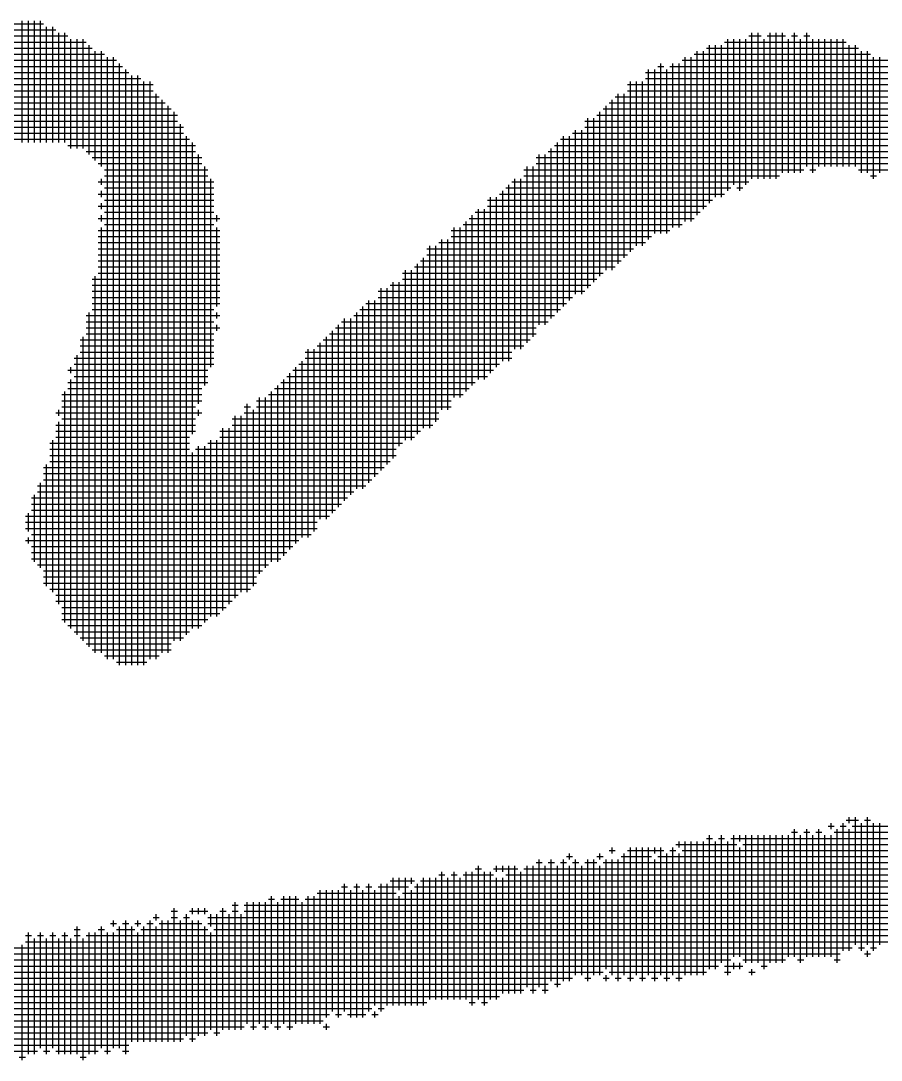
# Model space of a CAD drawing. Header units: feet. Extents: x 778950 to 1031250, y -253464 to -75264.
# Drawn here: x 938756.1 to 939157.2, y -245054.7 to -244569.9 of the extents above; entities that cross this region are included whole.
import ezdxf

# ---------------------------------------------------------------- set-up
doc = ezdxf.new("R2010")
doc.units = ezdxf.units.FT
doc.header["$LTSCALE"] = 3000
doc.header["$MEASUREMENT"] = 0
doc.layers.add('CX-MISC', color=2, linetype='CONTINUOUS')

msp = doc.modelspace()

# ---------------------------------------------------------------- linework, layer by layer
at = {"layer": 'CX-MISC'}
for p, q in [((938724.2, -244571.36, 7362.78), (938766.72, -244571.36, 7362.78)), ((938756.8, -244626.64, 7362.78), (938756.8, -244569.94, 7362.78)), ((938759.63, -244626.64, 7362.78), (938759.63, -244569.94, 7362.78)), ((938762.47, -244626.64, 7362.78), (938762.47, -244569.94, 7362.78)), ((938765.3, -244626.64, 7362.78), (938765.3, -244569.94, 7362.78)), ((938768.14, -244626.64, 7362.78), (938768.14, -244572.78, 7362.78)), ((938770.97, -244626.64, 7362.78), (938770.97, -244572.78, 7362.78)), ((938690.18, -244577.03, 7362.78), (938778.06, -244577.03, 7362.78)), ((938701.52, -244574.2, 7362.78), (938772.39, -244574.2, 7362.78)), ((938773.81, -244626.64, 7362.78), (938773.81, -244575.61, 7362.78)), ((938776.64, -244626.64, 7362.78), (938776.64, -244575.61, 7362.78)), ((938779.48, -244629.48, 7362.78), (938779.48, -244578.45, 7362.78)), ((938782.31, -244629.48, 7362.78), (938782.31, -244578.45, 7362.78)), ((938785.15, -244629.48, 7362.78), (938785.15, -244578.45, 7362.78)), ((939085.66, -244649.32, 7362.78), (939085.66, -244578.45, 7362.78)), ((939088.49, -244646.49, 7362.78), (939088.49, -244578.45, 7362.78)), ((939091.33, -244649.32, 7362.78), (939091.33, -244578.45, 7362.78)), ((939094.16, -244646.49, 7362.78), (939094.16, -244578.45, 7362.78)), ((939095.58, -244577.03, 7362.78), (939101.25, -244577.03, 7362.78)), ((939097, -244643.65, 7362.78), (939097, -244575.61, 7362.78)), ((939099.83, -244643.65, 7362.78), (939099.83, -244575.61, 7362.78)), ((939102.67, -244643.65, 7362.78), (939102.67, -244578.45, 7362.78)), ((939104.09, -244577.03, 7362.78), (939112.59, -244577.03, 7362.78)), ((939105.5, -244643.65, 7362.78), (939105.5, -244575.61, 7362.78)), ((939108.34, -244643.65, 7362.78), (939108.34, -244575.61, 7362.78)), ((939111.17, -244640.82, 7362.78), (939111.17, -244575.61, 7362.78)), ((939114.01, -244640.82, 7362.78), (939114.01, -244578.45, 7362.78)), ((939115.43, -244577.03, 7362.78), (939118.26, -244577.03, 7362.78)), ((939116.84, -244640.82, 7362.78), (939116.84, -244575.61, 7362.78)), ((939119.68, -244640.82, 7362.78), (939119.68, -244578.45, 7362.78)), ((939121.1, -244577.03, 7362.78), (939123.93, -244577.03, 7362.78)), ((939122.51, -244637.98, 7362.78), (939122.51, -244575.61, 7362.78)), ((939125.35, -244640.82, 7362.78), (939125.35, -244578.45, 7362.78)), ((939128.18, -244637.98, 7362.78), (939128.18, -244578.45, 7362.78)), ((939131.02, -244637.98, 7362.78), (939131.02, -244578.45, 7362.78)), ((939133.85, -244637.98, 7362.78), (939133.85, -244578.45, 7362.78)), ((939136.69, -244637.98, 7362.78), (939136.69, -244578.45, 7362.78)), ((939139.52, -244637.98, 7362.78), (939139.52, -244578.45, 7362.78)), ((938667.5, -244582.7, 7362.78), (938789.4, -244582.7, 7362.78)), ((938681.67, -244579.87, 7362.78), (938786.57, -244579.87, 7362.78)), ((938787.98, -244632.31, 7362.78), (938787.98, -244581.28, 7362.78)), ((939075.74, -244582.7, 7362.78), (939146.61, -244582.7, 7362.78)), ((939077.15, -244654.99, 7362.78), (939077.15, -244581.28, 7362.78)), ((939079.99, -244652.16, 7362.78), (939079.99, -244581.28, 7362.78)), ((939082.82, -244652.16, 7362.78), (939082.82, -244581.28, 7362.78)), ((939084.24, -244579.87, 7362.78), (939140.94, -244579.87, 7362.78)), ((939142.36, -244637.98, 7362.78), (939142.36, -244581.28, 7362.78)), ((939145.19, -244637.98, 7362.78), (939145.19, -244581.28, 7362.78)), ((938656.16, -244588.37, 7362.78), (938800.74, -244588.37, 7362.78)), ((938661.83, -244585.54, 7362.78), (938795.07, -244585.54, 7362.78)), ((938790.82, -244635.15, 7362.78), (938790.82, -244584.12, 7362.78)), ((938793.65, -244637.98, 7362.78), (938793.65, -244584.12, 7362.78)), ((938796.49, -244867.62, 7362.78), (938796.49, -244586.95, 7362.78)), ((938799.32, -244867.62, 7362.78), (938799.32, -244586.95, 7362.78)), ((939064.4, -244588.37, 7362.78), (939160.79, -244588.37, 7362.78)), ((939065.81, -244663.5, 7362.78), (939065.81, -244586.95, 7362.78)), ((939068.65, -244663.5, 7362.78), (939068.65, -244586.95, 7362.78)), ((939070.07, -244585.54, 7362.78), (939152.28, -244585.54, 7362.78)), ((939071.48, -244660.66, 7362.78), (939071.48, -244584.12, 7362.78)), ((939074.32, -244657.83, 7362.78), (939074.32, -244584.12, 7362.78)), ((939148.03, -244640.82, 7362.78), (939148.03, -244584.12, 7362.78)), ((939150.86, -244640.82, 7362.78), (939150.86, -244584.12, 7362.78)), ((939153.7, -244643.65, 7362.78), (939153.7, -244586.95, 7362.78)), ((939156.53, -244640.82, 7362.78), (939156.53, -244586.95, 7362.78)), ((938650.49, -244591.21, 7362.78), (938803.58, -244591.21, 7362.78)), ((938802.16, -244870.45, 7362.78), (938802.16, -244589.79, 7362.78)), ((938804.99, -244870.45, 7362.78), (938804.99, -244592.62, 7362.78)), ((939048.8, -244672, 7362.78), (939048.8, -244592.62, 7362.78)), ((939051.64, -244669.17, 7362.78), (939051.64, -244592.62, 7362.78)), ((939053.06, -244591.21, 7362.78), (939055.89, -244591.21, 7362.78)), ((939054.47, -244669.17, 7362.78), (939054.47, -244589.79, 7362.78)), ((939057.31, -244669.17, 7362.78), (939057.31, -244592.62, 7362.78)), ((939058.73, -244591.21, 7362.78), (939166.46, -244591.21, 7362.78)), ((939060.14, -244666.33, 7362.78), (939060.14, -244589.79, 7362.78)), ((939062.98, -244666.33, 7362.78), (939062.98, -244589.79, 7362.78)), ((938639.15, -244596.88, 7362.78), (938812.08, -244596.88, 7362.78)), ((938644.82, -244594.04, 7362.78), (938806.41, -244594.04, 7362.78)), ((938807.83, -244870.45, 7362.78), (938807.83, -244595.46, 7362.78)), ((938810.66, -244870.45, 7362.78), (938810.66, -244595.46, 7362.78)), ((939047.39, -244594.04, 7362.78), (939169.29, -244594.04, 7362.78)), ((939047.39, -244596.88, 7362.78), (939174.96, -244596.88, 7362.78)), ((938627.81, -244602.55, 7362.78), (938817.75, -244602.55, 7362.78)), ((938633.48, -244599.71, 7362.78), (938817.75, -244599.71, 7362.78)), ((938813.5, -244870.45, 7362.78), (938813.5, -244598.29, 7362.78)), ((938816.33, -244867.62, 7362.78), (938816.33, -244598.29, 7362.78)), ((939038.88, -244599.71, 7362.78), (939180.63, -244599.71, 7362.78)), ((939038.88, -244602.55, 7362.78), (939180.63, -244602.55, 7362.78)), ((939040.3, -244677.67, 7362.78), (939040.3, -244598.29, 7362.78)), ((939043.13, -244674.84, 7362.78), (939043.13, -244598.29, 7362.78)), ((939045.97, -244674.84, 7362.78), (939045.97, -244598.29, 7362.78)), ((938622.14, -244605.38, 7362.78), (938820.59, -244605.38, 7362.78)), ((938819.17, -244867.62, 7362.78), (938819.17, -244603.96, 7362.78)), ((938822, -244864.78, 7362.78), (938822, -244606.8, 7362.78)), ((939031.79, -244686.18, 7362.78), (939031.79, -244606.8, 7362.78)), ((939033.21, -244605.38, 7362.78), (939186.3, -244605.38, 7362.78)), ((939034.63, -244683.34, 7362.78), (939034.63, -244603.96, 7362.78)), ((939037.46, -244680.51, 7362.78), (939037.46, -244603.96, 7362.78)), ((938613.63, -244611.05, 7362.78), (938826.26, -244611.05, 7362.78)), ((938616.47, -244608.22, 7362.78), (938823.42, -244608.22, 7362.78)), ((938824.84, -244864.78, 7362.78), (938824.84, -244609.63, 7362.78)), ((938827.67, -244859.11, 7362.78), (938827.67, -244612.47, 7362.78)), ((939026.12, -244689.01, 7362.78), (939026.12, -244612.47, 7362.78)), ((939027.54, -244611.05, 7362.78), (939191.97, -244611.05, 7362.78)), ((939028.96, -244686.18, 7362.78), (939028.96, -244609.63, 7362.78)), ((939030.38, -244608.22, 7362.78), (939189.14, -244608.22, 7362.78)), ((938602.29, -244616.72, 7362.78), (938829.09, -244616.72, 7362.78)), ((938605.13, -244613.89, 7362.78), (938829.09, -244613.89, 7362.78)), ((939019.04, -244616.72, 7362.78), (939197.64, -244616.72, 7362.78)), ((939020.45, -244694.68, 7362.78), (939020.45, -244615.3, 7362.78)), ((939023.29, -244691.85, 7362.78), (939023.29, -244615.3, 7362.78)), ((939024.71, -244613.89, 7362.78), (939194.81, -244613.89, 7362.78)), ((938588.12, -244622.39, 7362.78), (938831.93, -244622.39, 7362.78)), ((938593.79, -244619.56, 7362.78), (938831.93, -244619.56, 7362.78)), ((938830.51, -244859.11, 7362.78), (938830.51, -244618.14, 7362.78)), ((939013.37, -244622.39, 7362.78), (939203.31, -244622.39, 7362.78)), ((939014.78, -244697.52, 7362.78), (939014.78, -244620.97, 7362.78)), ((939017.62, -244697.52, 7362.78), (939017.62, -244620.97, 7362.78)), ((939019.04, -244619.56, 7362.78), (939197.64, -244619.56, 7362.78)), ((938582.45, -244625.23, 7362.78), (938834.76, -244625.23, 7362.78)), ((938833.34, -244856.28, 7362.78), (938833.34, -244623.81, 7362.78)), ((938836.18, -244762.72, 7362.78), (938836.18, -244626.64, 7362.78)), ((939006.28, -244706.02, 7362.78), (939006.28, -244626.64, 7362.78)), ((939007.7, -244625.23, 7362.78), (939203.31, -244625.23, 7362.78)), ((939009.11, -244703.19, 7362.78), (939009.11, -244623.81, 7362.78)), ((939011.95, -244700.35, 7362.78), (939011.95, -244623.81, 7362.78)), ((938778.06, -244628.06, 7362.78), (938837.6, -244628.06, 7362.78)), ((938786.57, -244630.9, 7362.78), (938837.6, -244630.9, 7362.78)), ((939002.03, -244630.9, 7362.78), (939208.98, -244630.9, 7362.78)), ((939003.44, -244708.86, 7362.78), (939003.44, -244629.48, 7362.78)), ((939004.86, -244628.06, 7362.78), (939206.15, -244628.06, 7362.78)), ((938789.4, -244633.73, 7362.78), (938840.43, -244633.73, 7362.78)), ((938792.24, -244636.57, 7362.78), (938840.43, -244636.57, 7362.78)), ((938839.01, -244748.55, 7362.78), (938839.01, -244632.31, 7362.78)), ((938996.36, -244633.73, 7362.78), (939208.98, -244633.73, 7362.78)), ((938996.36, -244636.57, 7362.78), (939211.82, -244636.57, 7362.78)), ((938997.77, -244711.69, 7362.78), (938997.77, -244632.31, 7362.78)), ((939000.61, -244711.69, 7362.78), (939000.61, -244632.31, 7362.78)), ((938795.07, -244639.4, 7362.78), (938843.27, -244639.4, 7362.78)), ((938841.85, -244740.04, 7362.78), (938841.85, -244637.98, 7362.78)), ((938990.69, -244639.4, 7362.78), (939121.1, -244639.4, 7362.78)), ((938992.1, -244720.2, 7362.78), (938992.1, -244637.98, 7362.78)), ((938994.94, -244717.36, 7362.78), (938994.94, -244637.98, 7362.78)), ((939123.93, -244639.4, 7362.78), (939126.77, -244639.4, 7362.78)), ((939146.61, -244639.4, 7362.78), (939214.65, -244639.4, 7362.78)), ((938792.24, -244645.07, 7362.78), (938846.1, -244645.07, 7362.78)), ((938793.65, -244646.49, 7362.78), (938793.65, -244643.65, 7362.78)), ((938795.07, -244642.24, 7362.78), (938843.27, -244642.24, 7362.78)), ((938844.68, -244731.54, 7362.78), (938844.68, -244643.65, 7362.78)), ((938983.6, -244728.7, 7362.78), (938983.6, -244646.49, 7362.78)), ((938985.02, -244645.07, 7362.78), (939095.58, -244645.07, 7362.78)), ((938986.43, -244723.03, 7362.78), (938986.43, -244643.65, 7362.78)), ((938989.27, -244723.03, 7362.78), (938989.27, -244643.65, 7362.78)), ((938990.69, -244642.24, 7362.78), (939109.76, -244642.24, 7362.78)), ((939152.28, -244642.24, 7362.78), (939155.12, -244642.24, 7362.78)), ((938792.24, -244650.74, 7362.78), (938846.1, -244650.74, 7362.78)), ((938793.65, -244652.16, 7362.78), (938793.65, -244649.32, 7362.78)), ((938795.07, -244647.91, 7362.78), (938846.1, -244647.91, 7362.78)), ((938979.35, -244650.74, 7362.78), (939084.24, -244650.74, 7362.78)), ((938980.76, -244728.7, 7362.78), (938980.76, -244649.32, 7362.78)), ((938982.18, -244647.91, 7362.78), (939087.08, -244647.91, 7362.78)), ((939089.91, -244647.91, 7362.78), (939092.75, -244647.91, 7362.78)), ((938792.24, -244656.41, 7362.78), (938846.1, -244656.41, 7362.78)), ((938793.65, -244657.83, 7362.78), (938793.65, -244654.99, 7362.78)), ((938795.07, -244653.58, 7362.78), (938846.1, -244653.58, 7362.78)), ((938973.68, -244653.58, 7362.78), (939078.57, -244653.58, 7362.78)), ((938973.68, -244656.41, 7362.78), (939075.74, -244656.41, 7362.78)), ((938975.09, -244734.37, 7362.78), (938975.09, -244652.16, 7362.78)), ((938977.93, -244731.54, 7362.78), (938977.93, -244652.16, 7362.78)), ((938793.65, -244663.5, 7362.78), (938793.65, -244660.66, 7362.78)), ((938795.07, -244659.25, 7362.78), (938846.1, -244659.25, 7362.78)), ((938847.52, -244663.5, 7362.78), (938847.52, -244660.66, 7362.78)), ((938966.59, -244740.04, 7362.78), (938966.59, -244660.66, 7362.78)), ((938968.01, -244659.25, 7362.78), (939072.9, -244659.25, 7362.78)), ((938969.42, -244737.21, 7362.78), (938969.42, -244657.83, 7362.78)), ((938972.26, -244737.21, 7362.78), (938972.26, -244657.83, 7362.78)), ((938792.24, -244662.08, 7362.78), (938848.94, -244662.08, 7362.78)), ((938795.07, -244664.92, 7362.78), (938846.1, -244664.92, 7362.78)), ((938962.34, -244664.92, 7362.78), (939064.4, -244664.92, 7362.78)), ((938963.75, -244742.88, 7362.78), (938963.75, -244663.5, 7362.78)), ((938965.17, -244662.08, 7362.78), (939070.07, -244662.08, 7362.78)), ((938792.24, -244667.75, 7362.78), (938848.94, -244667.75, 7362.78)), ((938792.24, -244670.59, 7362.78), (938848.94, -244670.59, 7362.78)), ((938793.65, -244864.78, 7362.78), (938793.65, -244666.33, 7362.78)), ((938847.52, -244703.19, 7362.78), (938847.52, -244666.33, 7362.78)), ((938956.67, -244667.75, 7362.78), (939058.73, -244667.75, 7362.78)), ((938956.67, -244670.59, 7362.78), (939050.22, -244670.59, 7362.78)), ((938958.08, -244745.71, 7362.78), (938958.08, -244666.33, 7362.78)), ((938960.92, -244745.71, 7362.78), (938960.92, -244666.33, 7362.78)), ((938792.24, -244673.42, 7362.78), (938848.94, -244673.42, 7362.78)), ((938946.74, -244759.89, 7362.78), (938946.74, -244674.84, 7362.78)), ((938949.58, -244757.05, 7362.78), (938949.58, -244674.84, 7362.78)), ((938951, -244673.42, 7362.78), (939047.39, -244673.42, 7362.78)), ((938952.41, -244751.38, 7362.78), (938952.41, -244672, 7362.78)), ((938955.25, -244751.38, 7362.78), (938955.25, -244672, 7362.78)), ((938792.24, -244676.26, 7362.78), (938848.94, -244676.26, 7362.78)), ((938792.24, -244679.09, 7362.78), (938848.94, -244679.09, 7362.78)), ((938943.91, -244759.89, 7362.78), (938943.91, -244680.51, 7362.78)), ((938945.33, -244676.26, 7362.78), (939041.72, -244676.26, 7362.78)), ((938945.33, -244679.09, 7362.78), (939038.88, -244679.09, 7362.78)), ((938792.24, -244681.93, 7362.78), (938848.94, -244681.93, 7362.78)), ((938792.24, -244684.76, 7362.78), (938848.94, -244684.76, 7362.78)), ((938939.66, -244684.76, 7362.78), (939033.21, -244684.76, 7362.78)), ((938941.07, -244762.72, 7362.78), (938941.07, -244683.34, 7362.78)), ((938942.49, -244681.93, 7362.78), (939036.05, -244681.93, 7362.78)), ((938790.82, -244864.78, 7362.78), (938790.82, -244689.01, 7362.78)), ((938792.24, -244687.6, 7362.78), (938848.94, -244687.6, 7362.78)), ((938933.99, -244687.6, 7362.78), (939027.54, -244687.6, 7362.78)), ((938935.4, -244765.56, 7362.78), (938935.4, -244686.18, 7362.78)), ((938938.24, -244765.56, 7362.78), (938938.24, -244686.18, 7362.78)), ((938789.4, -244690.43, 7362.78), (938848.94, -244690.43, 7362.78)), ((938789.4, -244693.27, 7362.78), (938848.94, -244693.27, 7362.78)), ((938924.06, -244779.73, 7362.78), (938924.06, -244694.68, 7362.78)), ((938926.9, -244776.9, 7362.78), (938926.9, -244694.68, 7362.78)), ((938928.32, -244693.27, 7362.78), (939021.87, -244693.27, 7362.78)), ((938929.73, -244774.06, 7362.78), (938929.73, -244691.85, 7362.78)), ((938932.57, -244768.39, 7362.78), (938932.57, -244691.85, 7362.78)), ((938933.99, -244690.43, 7362.78), (939024.71, -244690.43, 7362.78)), ((938789.4, -244696.1, 7362.78), (938848.94, -244696.1, 7362.78)), ((938789.4, -244698.94, 7362.78), (938848.94, -244698.94, 7362.78)), ((938922.65, -244696.1, 7362.78), (939019.04, -244696.1, 7362.78)), ((938922.65, -244698.94, 7362.78), (939013.37, -244698.94, 7362.78)), ((938789.4, -244701.77, 7362.78), (938848.94, -244701.77, 7362.78)), ((938789.4, -244704.61, 7362.78), (938846.1, -244704.61, 7362.78)), ((938914.14, -244704.61, 7362.78), (939007.7, -244704.61, 7362.78)), ((938915.56, -244788.24, 7362.78), (938915.56, -244703.19, 7362.78)), ((938916.98, -244701.77, 7362.78), (939010.53, -244701.77, 7362.78)), ((938918.39, -244785.4, 7362.78), (938918.39, -244700.35, 7362.78)), ((938921.23, -244782.57, 7362.78), (938921.23, -244700.35, 7362.78)), ((938786.57, -244707.44, 7362.78), (938848.94, -244707.44, 7362.78)), ((938787.98, -244861.95, 7362.78), (938787.98, -244706.02, 7362.78)), ((938847.52, -244708.86, 7362.78), (938847.52, -244706.02, 7362.78)), ((938907.05, -244793.91, 7362.78), (938907.05, -244708.86, 7362.78)), ((938909.89, -244791.07, 7362.78), (938909.89, -244708.86, 7362.78)), ((938911.31, -244707.44, 7362.78), (939004.86, -244707.44, 7362.78)), ((938912.72, -244788.24, 7362.78), (938912.72, -244706.02, 7362.78)), ((938786.57, -244710.28, 7362.78), (938846.1, -244710.28, 7362.78)), ((938786.57, -244713.11, 7362.78), (938848.94, -244713.11, 7362.78)), ((938847.52, -244714.53, 7362.78), (938847.52, -244711.69, 7362.78)), ((938901.38, -244799.58, 7362.78), (938901.38, -244714.53, 7362.78)), ((938902.8, -244713.11, 7362.78), (938996.36, -244713.11, 7362.78)), ((938904.22, -244796.74, 7362.78), (938904.22, -244711.69, 7362.78)), ((938905.64, -244710.28, 7362.78), (939002.03, -244710.28, 7362.78)), ((938783.73, -244718.78, 7362.78), (938846.1, -244718.78, 7362.78)), ((938785.15, -244859.11, 7362.78), (938785.15, -244717.36, 7362.78)), ((938786.57, -244715.95, 7362.78), (938846.1, -244715.95, 7362.78)), ((938897.13, -244718.78, 7362.78), (938993.52, -244718.78, 7362.78)), ((938898.55, -244802.41, 7362.78), (938898.55, -244717.36, 7362.78)), ((938899.97, -244715.95, 7362.78), (938996.36, -244715.95, 7362.78)), ((938783.73, -244721.62, 7362.78), (938846.1, -244721.62, 7362.78)), ((938890.04, -244810.92, 7362.78), (938890.04, -244723.03, 7362.78)), ((938892.88, -244808.08, 7362.78), (938892.88, -244723.03, 7362.78)), ((938894.3, -244721.62, 7362.78), (938990.69, -244721.62, 7362.78)), ((938895.71, -244802.41, 7362.78), (938895.71, -244720.2, 7362.78)), ((938780.9, -244727.29, 7362.78), (938846.1, -244727.29, 7362.78)), ((938782.31, -244856.28, 7362.78), (938782.31, -244725.87, 7362.78)), ((938783.73, -244724.45, 7362.78), (938846.1, -244724.45, 7362.78)), ((938887.21, -244810.92, 7362.78), (938887.21, -244728.7, 7362.78)), ((938888.63, -244724.45, 7362.78), (938985.02, -244724.45, 7362.78)), ((938888.63, -244727.29, 7362.78), (938985.02, -244727.29, 7362.78)), ((938778.06, -244732.96, 7362.78), (938843.27, -244732.96, 7362.78)), ((938779.48, -244734.37, 7362.78), (938779.48, -244731.54, 7362.78)), ((938780.9, -244730.12, 7362.78), (938846.1, -244730.12, 7362.78)), ((938882.96, -244732.96, 7362.78), (938976.51, -244732.96, 7362.78)), ((938884.37, -244813.75, 7362.78), (938884.37, -244731.54, 7362.78)), ((938885.79, -244730.12, 7362.78), (938979.35, -244730.12, 7362.78)), ((938778.06, -244738.63, 7362.78), (938843.27, -244738.63, 7362.78)), ((938779.48, -244853.44, 7362.78), (938779.48, -244737.21, 7362.78)), ((938780.9, -244735.79, 7362.78), (938843.27, -244735.79, 7362.78)), ((938877.29, -244738.63, 7362.78), (938968.01, -244738.63, 7362.78)), ((938878.7, -244819.42, 7362.78), (938878.7, -244737.21, 7362.78)), ((938880.12, -244735.79, 7362.78), (938973.68, -244735.79, 7362.78)), ((938881.54, -244816.59, 7362.78), (938881.54, -244734.37, 7362.78)), ((938776.64, -244850.61, 7362.78), (938776.64, -244742.88, 7362.78)), ((938778.06, -244741.46, 7362.78), (938840.43, -244741.46, 7362.78)), ((938873.03, -244822.26, 7362.78), (938873.03, -244742.88, 7362.78)), ((938874.45, -244741.46, 7362.78), (938965.17, -244741.46, 7362.78)), ((938875.87, -244822.26, 7362.78), (938875.87, -244740.04, 7362.78)), ((938775.23, -244744.3, 7362.78), (938840.43, -244744.3, 7362.78)), ((938775.23, -244747.13, 7362.78), (938840.43, -244747.13, 7362.78)), ((938861.69, -244836.43, 7362.78), (938861.69, -244748.55, 7362.78)), ((938865.95, -244747.13, 7362.78), (938956.67, -244747.13, 7362.78)), ((938867.36, -244827.93, 7362.78), (938867.36, -244745.71, 7362.78)), ((938870.2, -244825.09, 7362.78), (938870.2, -244745.71, 7362.78)), ((938871.62, -244744.3, 7362.78), (938962.34, -244744.3, 7362.78)), ((938772.39, -244752.8, 7362.78), (938840.43, -244752.8, 7362.78)), ((938773.81, -244754.22, 7362.78), (938773.81, -244751.38, 7362.78)), ((938775.23, -244749.97, 7362.78), (938837.6, -244749.97, 7362.78)), ((938839.01, -244754.22, 7362.78), (938839.01, -244751.38, 7362.78)), ((938860.28, -244749.97, 7362.78), (938863.11, -244749.97, 7362.78)), ((938860.28, -244752.8, 7362.78), (938951, -244752.8, 7362.78)), ((938864.53, -244833.6, 7362.78), (938864.53, -244751.38, 7362.78)), ((938865.95, -244749.97, 7362.78), (938956.67, -244749.97, 7362.78)), ((938773.81, -244842.1, 7362.78), (938773.81, -244757.05, 7362.78)), ((938775.23, -244755.64, 7362.78), (938837.6, -244755.64, 7362.78)), ((938854.61, -244755.64, 7362.78), (938951, -244755.64, 7362.78)), ((938856.02, -244839.27, 7362.78), (938856.02, -244754.22, 7362.78)), ((938858.86, -244836.43, 7362.78), (938858.86, -244754.22, 7362.78)), ((938772.39, -244758.47, 7362.78), (938837.6, -244758.47, 7362.78)), ((938772.39, -244761.31, 7362.78), (938837.6, -244761.31, 7362.78)), ((938848.94, -244761.31, 7362.78), (938942.49, -244761.31, 7362.78)), ((938850.35, -244844.94, 7362.78), (938850.35, -244759.89, 7362.78)), ((938853.19, -244842.1, 7362.78), (938853.19, -244759.89, 7362.78)), ((938854.61, -244758.47, 7362.78), (938948.16, -244758.47, 7362.78)), ((938769.56, -244766.98, 7362.78), (938834.76, -244766.98, 7362.78)), ((938770.97, -244836.43, 7362.78), (938770.97, -244765.56, 7362.78)), ((938772.39, -244764.14, 7362.78), (938834.76, -244764.14, 7362.78)), ((938843.27, -244766.98, 7362.78), (938933.99, -244766.98, 7362.78)), ((938844.68, -244847.77, 7362.78), (938844.68, -244765.56, 7362.78)), ((938847.52, -244847.77, 7362.78), (938847.52, -244765.56, 7362.78)), ((938848.94, -244764.14, 7362.78), (938939.66, -244764.14, 7362.78)), ((938769.56, -244769.81, 7362.78), (938834.76, -244769.81, 7362.78)), ((938769.56, -244772.65, 7362.78), (938931.15, -244772.65, 7362.78)), ((938836.18, -244853.44, 7362.78), (938836.18, -244771.23, 7362.78)), ((938837.6, -244769.81, 7362.78), (938931.15, -244769.81, 7362.78)), ((938839.01, -244853.44, 7362.78), (938839.01, -244768.39, 7362.78)), ((938841.85, -244850.61, 7362.78), (938841.85, -244768.39, 7362.78)), ((938768.14, -244833.6, 7362.78), (938768.14, -244776.9, 7362.78)), ((938769.56, -244775.48, 7362.78), (938928.32, -244775.48, 7362.78)), ((938766.72, -244778.32, 7362.78), (938925.48, -244778.32, 7362.78)), ((938766.72, -244781.15, 7362.78), (938922.65, -244781.15, 7362.78)), ((938763.89, -244786.82, 7362.78), (938916.98, -244786.82, 7362.78)), ((938765.3, -244825.09, 7362.78), (938765.3, -244785.4, 7362.78)), ((938766.72, -244783.99, 7362.78), (938919.81, -244783.99, 7362.78)), ((938762.47, -244822.26, 7362.78), (938762.47, -244791.07, 7362.78)), ((938763.89, -244789.66, 7362.78), (938911.31, -244789.66, 7362.78)), ((938761.05, -244792.49, 7362.78), (938908.47, -244792.49, 7362.78)), ((938761.05, -244795.33, 7362.78), (938905.64, -244795.33, 7362.78)), ((938758.22, -244801, 7362.78), (938899.97, -244801, 7362.78)), ((938759.63, -244808.08, 7362.78), (938759.63, -244799.58, 7362.78)), ((938761.05, -244798.16, 7362.78), (938902.8, -244798.16, 7362.78)), ((938758.22, -244803.83, 7362.78), (938894.3, -244803.83, 7362.78)), ((938758.22, -244806.67, 7362.78), (938894.3, -244806.67, 7362.78)), ((938759.63, -244813.75, 7362.78), (938759.63, -244810.92, 7362.78)), ((938761.05, -244809.5, 7362.78), (938891.46, -244809.5, 7362.78)), ((938758.22, -244812.34, 7362.78), (938885.79, -244812.34, 7362.78)), ((938761.05, -244815.17, 7362.78), (938882.96, -244815.17, 7362.78)), ((938761.05, -244818.01, 7362.78), (938880.12, -244818.01, 7362.78)), ((938761.05, -244820.84, 7362.78), (938877.29, -244820.84, 7362.78)), ((938763.89, -244823.68, 7362.78), (938871.62, -244823.68, 7362.78)), ((938766.72, -244826.51, 7362.78), (938868.78, -244826.51, 7362.78)), ((938766.72, -244829.35, 7362.78), (938865.95, -244829.35, 7362.78)), ((938766.72, -244832.18, 7362.78), (938865.95, -244832.18, 7362.78)), ((938769.56, -244835.02, 7362.78), (938863.11, -244835.02, 7362.78)), ((938772.39, -244837.85, 7362.78), (938857.44, -244837.85, 7362.78)), ((938772.39, -244840.69, 7362.78), (938854.61, -244840.69, 7362.78)), ((938775.23, -244843.52, 7362.78), (938851.77, -244843.52, 7362.78)), ((938775.23, -244846.36, 7362.78), (938848.94, -244846.36, 7362.78)), ((938775.23, -244849.19, 7362.78), (938843.27, -244849.19, 7362.78)), ((938778.06, -244852.03, 7362.78), (938840.43, -244852.03, 7362.78)), ((938780.9, -244854.86, 7362.78), (938834.76, -244854.86, 7362.78)), ((938783.73, -244857.7, 7362.78), (938831.93, -244857.7, 7362.78)), ((938786.57, -244860.53, 7362.78), (938826.26, -244860.53, 7362.78)), ((938789.4, -244863.37, 7362.78), (938826.26, -244863.37, 7362.78)), ((938795.07, -244866.2, 7362.78), (938820.59, -244866.2, 7362.78)), ((938800.74, -244869.04, 7362.78), (938814.92, -244869.04, 7362.78)), ((939142.36, -244944.16, 7362.78), (939142.36, -244941.33, 7362.78)), ((939145.19, -245000.86, 7362.78), (939145.19, -244941.33, 7362.78)), ((939150.86, -245000.86, 7362.78), (939150.86, -244941.33, 7362.78)), ((939116.84, -245006.53, 7362.78), (939116.84, -244947, 7362.78)), ((939122.51, -245006.53, 7362.78), (939122.51, -244947, 7362.78)), ((939128.18, -245006.53, 7362.78), (939128.18, -244947, 7362.78)), ((939132.44, -244945.58, 7362.78), (939135.27, -244945.58, 7362.78)), ((939133.85, -244947, 7362.78), (939133.85, -244944.16, 7362.78)), ((939136.69, -245009.37, 7362.78), (939136.69, -244947, 7362.78)), ((939138.11, -244945.58, 7362.78), (939140.94, -244945.58, 7362.78)), ((939139.52, -245003.7, 7362.78), (939139.52, -244944.16, 7362.78)), ((939140.94, -244942.75, 7362.78), (939146.61, -244942.75, 7362.78)), ((939142.36, -245003.7, 7362.78), (939142.36, -244947, 7362.78)), ((939143.78, -244945.58, 7362.78), (939586.04, -244945.58, 7362.78)), ((939148.03, -245003.7, 7362.78), (939148.03, -244944.16, 7362.78)), ((939149.45, -244942.75, 7362.78), (939152.28, -244942.75, 7362.78)), ((939153.7, -245003.7, 7362.78), (939153.7, -244944.16, 7362.78)), ((939156.53, -245000.86, 7362.78), (939156.53, -244944.16, 7362.78)), ((939075.74, -244951.25, 7362.78), (939078.57, -244951.25, 7362.78)), ((939077.15, -245012.2, 7362.78), (939077.15, -244949.83, 7362.78)), ((939081.41, -244951.25, 7362.78), (939084.24, -244951.25, 7362.78)), ((939082.82, -245009.37, 7362.78), (939082.82, -244949.83, 7362.78)), ((939087.08, -244951.25, 7362.78), (939535.01, -244951.25, 7362.78)), ((939088.49, -245006.53, 7362.78), (939088.49, -244949.83, 7362.78)), ((939091.33, -244952.67, 7362.78), (939091.33, -244949.83, 7362.78)), ((939094.16, -245009.37, 7362.78), (939094.16, -244949.83, 7362.78)), ((939097, -245009.37, 7362.78), (939097, -244949.83, 7362.78)), ((939099.83, -245009.37, 7362.78), (939099.83, -244949.83, 7362.78)), ((939102.67, -245012.2, 7362.78), (939102.67, -244949.83, 7362.78)), ((939105.5, -245009.37, 7362.78), (939105.5, -244949.83, 7362.78)), ((939108.34, -245009.37, 7362.78), (939108.34, -244949.83, 7362.78)), ((939111.17, -245009.37, 7362.78), (939111.17, -244949.83, 7362.78)), ((939114.01, -245006.53, 7362.78), (939114.01, -244949.83, 7362.78)), ((939115.43, -244948.42, 7362.78), (939118.26, -244948.42, 7362.78)), ((939119.68, -245009.37, 7362.78), (939119.68, -244949.83, 7362.78)), ((939121.1, -244948.42, 7362.78), (939123.93, -244948.42, 7362.78)), ((939125.35, -245006.53, 7362.78), (939125.35, -244949.83, 7362.78)), ((939126.77, -244948.42, 7362.78), (939129.6, -244948.42, 7362.78)), ((939131.02, -245006.53, 7362.78), (939131.02, -244949.83, 7362.78)), ((939133.85, -245006.53, 7362.78), (939133.85, -244949.83, 7362.78)), ((939135.27, -244948.42, 7362.78), (939557.69, -244948.42, 7362.78)), ((939030.38, -244956.92, 7362.78), (939033.21, -244956.92, 7362.78)), ((939031.79, -244958.34, 7362.78), (939031.79, -244955.5, 7362.78)), ((939038.88, -244956.92, 7362.78), (939055.89, -244956.92, 7362.78)), ((939040.3, -245017.87, 7362.78), (939040.3, -244955.5, 7362.78)), ((939043.13, -245015.04, 7362.78), (939043.13, -244955.5, 7362.78)), ((939045.97, -245017.87, 7362.78), (939045.97, -244955.5, 7362.78)), ((939048.8, -245015.04, 7362.78), (939048.8, -244955.5, 7362.78)), ((939051.64, -244958.34, 7362.78), (939051.64, -244955.5, 7362.78)), ((939054.47, -245015.04, 7362.78), (939054.47, -244955.5, 7362.78)), ((939058.73, -244956.92, 7362.78), (939061.56, -244956.92, 7362.78)), ((939060.14, -245015.04, 7362.78), (939060.14, -244955.5, 7362.78)), ((939061.56, -244954.09, 7362.78), (939089.91, -244954.09, 7362.78)), ((939062.98, -244955.5, 7362.78), (939062.98, -244952.67, 7362.78)), ((939064.4, -244956.92, 7362.78), (939478.31, -244956.92, 7362.78)), ((939065.81, -245015.04, 7362.78), (939065.81, -244952.67, 7362.78)), ((939068.65, -245015.04, 7362.78), (939068.65, -244952.67, 7362.78)), ((939071.48, -245015.04, 7362.78), (939071.48, -244952.67, 7362.78)), ((939074.32, -245015.04, 7362.78), (939074.32, -244952.67, 7362.78)), ((939079.99, -245012.2, 7362.78), (939079.99, -244952.67, 7362.78)), ((939085.66, -245015.04, 7362.78), (939085.66, -244952.67, 7362.78)), ((939091.33, -245006.53, 7362.78), (939091.33, -244955.5, 7362.78)), ((939092.75, -244954.09, 7362.78), (939495.32, -244954.09, 7362.78)), ((938997.77, -245020.71, 7362.78), (938997.77, -244961.17, 7362.78)), ((939003.44, -245017.87, 7362.78), (939003.44, -244961.17, 7362.78)), ((939009.11, -245017.87, 7362.78), (939009.11, -244961.17, 7362.78)), ((939010.53, -244959.76, 7362.78), (939013.37, -244959.76, 7362.78)), ((939011.95, -244961.17, 7362.78), (939011.95, -244958.34, 7362.78)), ((939014.78, -245015.04, 7362.78), (939014.78, -244961.17, 7362.78)), ((939020.45, -245017.87, 7362.78), (939020.45, -244961.17, 7362.78)), ((939023.29, -245015.04, 7362.78), (939023.29, -244961.17, 7362.78)), ((939024.71, -244959.76, 7362.78), (939027.54, -244959.76, 7362.78)), ((939026.12, -244961.17, 7362.78), (939026.12, -244958.34, 7362.78)), ((939028.96, -245012.2, 7362.78), (939028.96, -244961.17, 7362.78)), ((939031.79, -245015.04, 7362.78), (939031.79, -244961.17, 7362.78)), ((939034.63, -245017.87, 7362.78), (939034.63, -244961.17, 7362.78)), ((939036.05, -244959.76, 7362.78), (939050.22, -244959.76, 7362.78)), ((939037.46, -245015.04, 7362.78), (939037.46, -244958.34, 7362.78)), ((939051.64, -245017.87, 7362.78), (939051.64, -244961.17, 7362.78)), ((939053.06, -244959.76, 7362.78), (939466.97, -244959.76, 7362.78)), ((939057.31, -245017.87, 7362.78), (939057.31, -244958.34, 7362.78)), ((939062.98, -245017.87, 7362.78), (939062.98, -244958.34, 7362.78)), ((938968.01, -244965.43, 7362.78), (938970.84, -244965.43, 7362.78)), ((938969.42, -245026.38, 7362.78), (938969.42, -244964.01, 7362.78)), ((938976.51, -244965.43, 7362.78), (938987.85, -244965.43, 7362.78)), ((938977.93, -244966.84, 7362.78), (938977.93, -244964.01, 7362.78)), ((938980.76, -244966.84, 7362.78), (938980.76, -244964.01, 7362.78)), ((938983.6, -245023.54, 7362.78), (938983.6, -244964.01, 7362.78)), ((938986.43, -245023.54, 7362.78), (938986.43, -244964.01, 7362.78)), ((938990.69, -244965.43, 7362.78), (939415.94, -244965.43, 7362.78)), ((938992.1, -245020.71, 7362.78), (938992.1, -244964.01, 7362.78)), ((938994.94, -245023.54, 7362.78), (938994.94, -244964.01, 7362.78)), ((938996.36, -244962.59, 7362.78), (938999.19, -244962.59, 7362.78)), ((939000.61, -245023.54, 7362.78), (939000.61, -244964.01, 7362.78)), ((939002.03, -244962.59, 7362.78), (939004.86, -244962.59, 7362.78)), ((939006.28, -245020.71, 7362.78), (939006.28, -244964.01, 7362.78)), ((939007.7, -244962.59, 7362.78), (939010.53, -244962.59, 7362.78)), ((939011.95, -245017.87, 7362.78), (939011.95, -244964.01, 7362.78)), ((939013.37, -244962.59, 7362.78), (939016.2, -244962.59, 7362.78)), ((939017.62, -245015.04, 7362.78), (939017.62, -244964.01, 7362.78)), ((939019.04, -244962.59, 7362.78), (939024.71, -244962.59, 7362.78)), ((939026.12, -245015.04, 7362.78), (939026.12, -244964.01, 7362.78)), ((939027.54, -244962.59, 7362.78), (939418.77, -244962.59, 7362.78)), ((938928.32, -244971.1, 7362.78), (938939.66, -244971.1, 7362.78)), ((938929.73, -245029.21, 7362.78), (938929.73, -244969.68, 7362.78)), ((938932.57, -244975.35, 7362.78), (938932.57, -244969.68, 7362.78)), ((938935.4, -245029.21, 7362.78), (938935.4, -244969.68, 7362.78)), ((938938.24, -244972.51, 7362.78), (938938.24, -244969.68, 7362.78)), ((938942.49, -244971.1, 7362.78), (939302.54, -244971.1, 7362.78)), ((938943.91, -245029.21, 7362.78), (938943.91, -244969.68, 7362.78)), ((938946.74, -245026.38, 7362.78), (938946.74, -244969.68, 7362.78)), ((938949.58, -245026.38, 7362.78), (938949.58, -244969.68, 7362.78)), ((938951, -244968.26, 7362.78), (938953.83, -244968.26, 7362.78)), ((938952.41, -245026.38, 7362.78), (938952.41, -244966.84, 7362.78)), ((938955.25, -245026.38, 7362.78), (938955.25, -244969.68, 7362.78)), ((938956.67, -244968.26, 7362.78), (938959.5, -244968.26, 7362.78)), ((938958.08, -245026.38, 7362.78), (938958.08, -244966.84, 7362.78)), ((938960.92, -245026.38, 7362.78), (938960.92, -244969.68, 7362.78)), ((938962.34, -244968.26, 7362.78), (938976.51, -244968.26, 7362.78)), ((938963.75, -245026.38, 7362.78), (938963.75, -244966.84, 7362.78)), ((938966.59, -245029.21, 7362.78), (938966.59, -244966.84, 7362.78)), ((938972.26, -245029.21, 7362.78), (938972.26, -244966.84, 7362.78)), ((938975.09, -245026.38, 7362.78), (938975.09, -244966.84, 7362.78)), ((938977.93, -245026.38, 7362.78), (938977.93, -244969.68, 7362.78)), ((938980.76, -245023.54, 7362.78), (938980.76, -244969.68, 7362.78)), ((938982.18, -244968.26, 7362.78), (939398.93, -244968.26, 7362.78)), ((938989.27, -245023.54, 7362.78), (938989.27, -244966.84, 7362.78)), ((938895.71, -245037.72, 7362.78), (938895.71, -244975.35, 7362.78)), ((938898.55, -245034.88, 7362.78), (938898.55, -244975.35, 7362.78)), ((938901.38, -245032.05, 7362.78), (938901.38, -244975.35, 7362.78)), ((938904.22, -245034.88, 7362.78), (938904.22, -244975.35, 7362.78)), ((938905.64, -244973.93, 7362.78), (938908.47, -244973.93, 7362.78)), ((938907.05, -245032.05, 7362.78), (938907.05, -244972.51, 7362.78)), ((938909.89, -245034.88, 7362.78), (938909.89, -244975.35, 7362.78)), ((938911.31, -244973.93, 7362.78), (938914.14, -244973.93, 7362.78)), ((938912.72, -245034.88, 7362.78), (938912.72, -244972.51, 7362.78)), ((938915.56, -245034.88, 7362.78), (938915.56, -244975.35, 7362.78)), ((938916.98, -244973.93, 7362.78), (938919.81, -244973.93, 7362.78)), ((938918.39, -245032.05, 7362.78), (938918.39, -244972.51, 7362.78)), ((938921.23, -245029.21, 7362.78), (938921.23, -244975.35, 7362.78)), ((938922.65, -244973.93, 7362.78), (938936.82, -244973.93, 7362.78)), ((938924.06, -245032.05, 7362.78), (938924.06, -244972.51, 7362.78)), ((938926.9, -245029.21, 7362.78), (938926.9, -244972.51, 7362.78)), ((938938.24, -245029.21, 7362.78), (938938.24, -244975.35, 7362.78)), ((938939.66, -244973.93, 7362.78), (939359.24, -244973.93, 7362.78)), ((938941.07, -245029.21, 7362.78), (938941.07, -244972.51, 7362.78)), ((938856.02, -245040.55, 7362.78), (938856.02, -244981.02, 7362.78)), ((938861.69, -245037.72, 7362.78), (938861.69, -244981.02, 7362.78)), ((938864.53, -245040.55, 7362.78), (938864.53, -244981.02, 7362.78)), ((938867.36, -245037.72, 7362.78), (938867.36, -244981.02, 7362.78)), ((938870.2, -245040.55, 7362.78), (938870.2, -244981.02, 7362.78)), ((938871.62, -244979.6, 7362.78), (938874.45, -244979.6, 7362.78)), ((938873.03, -245037.72, 7362.78), (938873.03, -244978.18, 7362.78)), ((938875.87, -245040.55, 7362.78), (938875.87, -244981.02, 7362.78)), ((938877.29, -244979.6, 7362.78), (938885.79, -244979.6, 7362.78)), ((938878.7, -245037.72, 7362.78), (938878.7, -244978.18, 7362.78)), ((938881.54, -245040.55, 7362.78), (938881.54, -244978.18, 7362.78)), ((938884.37, -245037.72, 7362.78), (938884.37, -244978.18, 7362.78)), ((938887.21, -245037.72, 7362.78), (938887.21, -244981.02, 7362.78)), ((938888.63, -244979.6, 7362.78), (939313.88, -244979.6, 7362.78)), ((938890.04, -245037.72, 7362.78), (938890.04, -244978.18, 7362.78)), ((938892.88, -245037.72, 7362.78), (938892.88, -244978.18, 7362.78)), ((938894.3, -244976.77, 7362.78), (938931.15, -244976.77, 7362.78)), ((938932.57, -245029.21, 7362.78), (938932.57, -244978.18, 7362.78)), ((938933.99, -244976.77, 7362.78), (939294.03, -244976.77, 7362.78)), ((938826.26, -244985.27, 7362.78), (938829.09, -244985.27, 7362.78)), ((938827.67, -245046.22, 7362.78), (938827.67, -244983.85, 7362.78)), ((938834.76, -244985.27, 7362.78), (938843.27, -244985.27, 7362.78)), ((938836.18, -244986.69, 7362.78), (938836.18, -244983.85, 7362.78)), ((938839.01, -244986.69, 7362.78), (938839.01, -244983.85, 7362.78)), ((938841.85, -244986.69, 7362.78), (938841.85, -244983.85, 7362.78)), ((938848.94, -244985.27, 7362.78), (938851.77, -244985.27, 7362.78)), ((938850.35, -245040.55, 7362.78), (938850.35, -244983.85, 7362.78)), ((938854.61, -244982.44, 7362.78), (938857.44, -244982.44, 7362.78)), ((938854.61, -244985.27, 7362.78), (938857.44, -244985.27, 7362.78)), ((938860.28, -244982.44, 7362.78), (939279.86, -244982.44, 7362.78)), ((938860.28, -244985.27, 7362.78), (939268.52, -244985.27, 7362.78)), ((938797.91, -244990.94, 7362.78), (938800.74, -244990.94, 7362.78)), ((938799.32, -244992.36, 7362.78), (938799.32, -244989.52, 7362.78)), ((938803.58, -244990.94, 7362.78), (938806.41, -244990.94, 7362.78)), ((938804.99, -245051.89, 7362.78), (938804.99, -244989.52, 7362.78)), ((938809.25, -244990.94, 7362.78), (938812.08, -244990.94, 7362.78)), ((938810.66, -244992.36, 7362.78), (938810.66, -244989.52, 7362.78)), ((938814.92, -244990.94, 7362.78), (938817.75, -244990.94, 7362.78)), ((938816.33, -245046.22, 7362.78), (938816.33, -244989.52, 7362.78)), ((938817.75, -244988.11, 7362.78), (938820.59, -244988.11, 7362.78)), ((938819.17, -244989.52, 7362.78), (938819.17, -244986.69, 7362.78)), ((938820.59, -244990.94, 7362.78), (938840.43, -244990.94, 7362.78)), ((938822, -245046.22, 7362.78), (938822, -244989.52, 7362.78)), ((938824.84, -245046.22, 7362.78), (938824.84, -244989.52, 7362.78)), ((938826.26, -244988.11, 7362.78), (938829.09, -244988.11, 7362.78)), ((938830.51, -245046.22, 7362.78), (938830.51, -244989.52, 7362.78)), ((938831.93, -244988.11, 7362.78), (938834.76, -244988.11, 7362.78)), ((938833.34, -245043.39, 7362.78), (938833.34, -244986.69, 7362.78)), ((938836.18, -245046.22, 7362.78), (938836.18, -244989.52, 7362.78)), ((938839.01, -245043.39, 7362.78), (938839.01, -244989.52, 7362.78)), ((938843.27, -244988.11, 7362.78), (939240.17, -244988.11, 7362.78)), ((938843.27, -244990.94, 7362.78), (939217.49, -244990.94, 7362.78)), ((938844.68, -244992.36, 7362.78), (938844.68, -244986.69, 7362.78)), ((938847.52, -245043.39, 7362.78), (938847.52, -244986.69, 7362.78)), ((938853.19, -245040.55, 7362.78), (938853.19, -244986.69, 7362.78)), ((938858.86, -245040.55, 7362.78), (938858.86, -244986.69, 7362.78)), ((938759.63, -245051.89, 7362.78), (938759.63, -244995.19, 7362.78)), ((938765.3, -245049.06, 7362.78), (938765.3, -244995.19, 7362.78)), ((938770.97, -245049.06, 7362.78), (938770.97, -244995.19, 7362.78)), ((938776.64, -245051.89, 7362.78), (938776.64, -244995.19, 7362.78)), ((938780.9, -244993.78, 7362.78), (938783.73, -244993.78, 7362.78)), ((938782.31, -245051.89, 7362.78), (938782.31, -244992.36, 7362.78)), ((938787.98, -245051.89, 7362.78), (938787.98, -244995.19, 7362.78)), ((938790.82, -245051.89, 7362.78), (938790.82, -244995.19, 7362.78)), ((938792.24, -244993.78, 7362.78), (938795.07, -244993.78, 7362.78)), ((938793.65, -245049.06, 7362.78), (938793.65, -244992.36, 7362.78)), ((938796.49, -245051.89, 7362.78), (938796.49, -244995.19, 7362.78)), ((938799.32, -245049.06, 7362.78), (938799.32, -244995.19, 7362.78)), ((938800.74, -244993.78, 7362.78), (938809.25, -244993.78, 7362.78)), ((938802.16, -245049.06, 7362.78), (938802.16, -244992.36, 7362.78)), ((938807.83, -245046.22, 7362.78), (938807.83, -244992.36, 7362.78)), ((938810.66, -245046.22, 7362.78), (938810.66, -244995.19, 7362.78)), ((938812.08, -244993.78, 7362.78), (938843.27, -244993.78, 7362.78)), ((938813.5, -245046.22, 7362.78), (938813.5, -244992.36, 7362.78)), ((938819.17, -245046.22, 7362.78), (938819.17, -244992.36, 7362.78)), ((938841.85, -245043.39, 7362.78), (938841.85, -244992.36, 7362.78)), ((938844.68, -245040.55, 7362.78), (938844.68, -244995.19, 7362.78)), ((938846.1, -244993.78, 7362.78), (939200.48, -244993.78, 7362.78)), ((938758.22, -244996.61, 7362.78), (938761.05, -244996.61, 7362.78)), ((938758.22, -244999.45, 7362.78), (939166.46, -244999.45, 7362.78)), ((938762.47, -245051.89, 7362.78), (938762.47, -244998.03, 7362.78)), ((938763.89, -244996.61, 7362.78), (938766.72, -244996.61, 7362.78)), ((938768.14, -245051.89, 7362.78), (938768.14, -244998.03, 7362.78)), ((938769.56, -244996.61, 7362.78), (938772.39, -244996.61, 7362.78)), ((938773.81, -245051.89, 7362.78), (938773.81, -244998.03, 7362.78)), ((938775.23, -244996.61, 7362.78), (938778.06, -244996.61, 7362.78)), ((938779.48, -245051.89, 7362.78), (938779.48, -244998.03, 7362.78)), ((938780.9, -244996.61, 7362.78), (938783.73, -244996.61, 7362.78)), ((938785.15, -245054.73, 7362.78), (938785.15, -244998.03, 7362.78)), ((938786.57, -244996.61, 7362.78), (939177.8, -244996.61, 7362.78)), ((938701.52, -245005.12, 7362.78), (939138.11, -245005.12, 7362.78)), ((938712.86, -245002.28, 7362.78), (939143.78, -245002.28, 7362.78)), ((938756.8, -245054.73, 7362.78), (938756.8, -245000.86, 7362.78)), ((939146.61, -245002.28, 7362.78), (939149.45, -245002.28, 7362.78)), ((939149.45, -245005.12, 7362.78), (939152.28, -245005.12, 7362.78)), ((939150.86, -245006.53, 7362.78), (939150.86, -245003.7, 7362.78)), ((939152.28, -245002.28, 7362.78), (939155.12, -245002.28, 7362.78)), ((938690.18, -245007.95, 7362.78), (939087.08, -245007.95, 7362.78)), ((939088.49, -245012.2, 7362.78), (939088.49, -245009.37, 7362.78)), ((939091.33, -245012.2, 7362.78), (939091.33, -245009.37, 7362.78)), ((939092.75, -245007.95, 7362.78), (939112.59, -245007.95, 7362.78)), ((939118.26, -245007.95, 7362.78), (939121.1, -245007.95, 7362.78)), ((939135.27, -245007.95, 7362.78), (939138.11, -245007.95, 7362.78)), ((938644.82, -245013.62, 7362.78), (939027.54, -245013.62, 7362.78)), ((938681.67, -245010.79, 7362.78), (939081.41, -245010.79, 7362.78)), ((939028.96, -245017.87, 7362.78), (939028.96, -245015.04, 7362.78)), ((939030.38, -245013.62, 7362.78), (939075.74, -245013.62, 7362.78)), ((939084.24, -245010.79, 7362.78), (939092.75, -245010.79, 7362.78)), ((939084.24, -245013.62, 7362.78), (939087.08, -245013.62, 7362.78)), ((939095.58, -245013.62, 7362.78), (939098.42, -245013.62, 7362.78)), ((939097, -245015.04, 7362.78), (939097, -245012.2, 7362.78)), ((939101.25, -245010.79, 7362.78), (939104.09, -245010.79, 7362.78)), ((938582.45, -245019.29, 7362.78), (939002.03, -245019.29, 7362.78)), ((938630.64, -245016.46, 7362.78), (939013.37, -245016.46, 7362.78)), ((939004.86, -245019.29, 7362.78), (939007.7, -245019.29, 7362.78)), ((939019.04, -245016.46, 7362.78), (939021.87, -245016.46, 7362.78)), ((939027.54, -245016.46, 7362.78), (939030.38, -245016.46, 7362.78)), ((939033.21, -245016.46, 7362.78), (939036.05, -245016.46, 7362.78)), ((939038.88, -245016.46, 7362.78), (939041.72, -245016.46, 7362.78)), ((939044.55, -245016.46, 7362.78), (939047.39, -245016.46, 7362.78)), ((939050.22, -245016.46, 7362.78), (939053.06, -245016.46, 7362.78)), ((939055.89, -245016.46, 7362.78), (939058.73, -245016.46, 7362.78)), ((939061.56, -245016.46, 7362.78), (939064.4, -245016.46, 7362.78)), ((938582.45, -245022.13, 7362.78), (938990.69, -245022.13, 7362.78)), ((938993.52, -245022.13, 7362.78), (938996.36, -245022.13, 7362.78)), ((938999.19, -245022.13, 7362.78), (939002.03, -245022.13, 7362.78)), ((938525.75, -245027.8, 7362.78), (938945.33, -245027.8, 7362.78)), ((938539.92, -245024.96, 7362.78), (938979.35, -245024.96, 7362.78)), ((938965.17, -245027.8, 7362.78), (938968.01, -245027.8, 7362.78)), ((938970.84, -245027.8, 7362.78), (938973.68, -245027.8, 7362.78)), ((938486.06, -245033.47, 7362.78), (938899.97, -245033.47, 7362.78)), ((938514.41, -245030.63, 7362.78), (938919.81, -245030.63, 7362.78)), ((938902.8, -245033.47, 7362.78), (938905.64, -245033.47, 7362.78)), ((938908.47, -245033.47, 7362.78), (938916.98, -245033.47, 7362.78)), ((938919.81, -245033.47, 7362.78), (938922.65, -245033.47, 7362.78)), ((938921.23, -245034.88, 7362.78), (938921.23, -245032.05, 7362.78)), ((938922.65, -245030.63, 7362.78), (938925.48, -245030.63, 7362.78)), ((938446.37, -245039.14, 7362.78), (938860.28, -245039.14, 7362.78)), ((938463.38, -245036.3, 7362.78), (938897.13, -245036.3, 7362.78)), ((938863.11, -245039.14, 7362.78), (938865.95, -245039.14, 7362.78)), ((938868.78, -245039.14, 7362.78), (938871.62, -245039.14, 7362.78)), ((938874.45, -245039.14, 7362.78), (938877.29, -245039.14, 7362.78)), ((938880.12, -245039.14, 7362.78), (938882.96, -245039.14, 7362.78)), ((938897.13, -245039.14, 7362.78), (938899.97, -245039.14, 7362.78)), ((938898.55, -245040.55, 7362.78), (938898.55, -245037.72, 7362.78)), ((938440.7, -245041.97, 7362.78), (938843.27, -245041.97, 7362.78)), ((938846.1, -245041.97, 7362.78), (938848.94, -245041.97, 7362.78)), ((938378.33, -245047.64, 7362.78), (938806.41, -245047.64, 7362.78)), ((938401.01, -245044.81, 7362.78), (938831.93, -245044.81, 7362.78)), ((938834.76, -245044.81, 7362.78), (938837.6, -245044.81, 7362.78)), ((938361.32, -245050.48, 7362.78), (938763.89, -245050.48, 7362.78)), ((938755.38, -245053.31, 7362.78), (938758.22, -245053.31, 7362.78)), ((938766.72, -245050.48, 7362.78), (938769.56, -245050.48, 7362.78)), ((938772.39, -245050.48, 7362.78), (938792.24, -245050.48, 7362.78)), ((938783.73, -245053.31, 7362.78), (938786.57, -245053.31, 7362.78)), ((938795.07, -245050.48, 7362.78), (938797.91, -245050.48, 7362.78)), ((938803.58, -245050.48, 7362.78), (938806.41, -245050.48, 7362.78))]:
    msp.add_line(p, q, dxfattribs=at)

doc.saveas('drawing.dxf')
